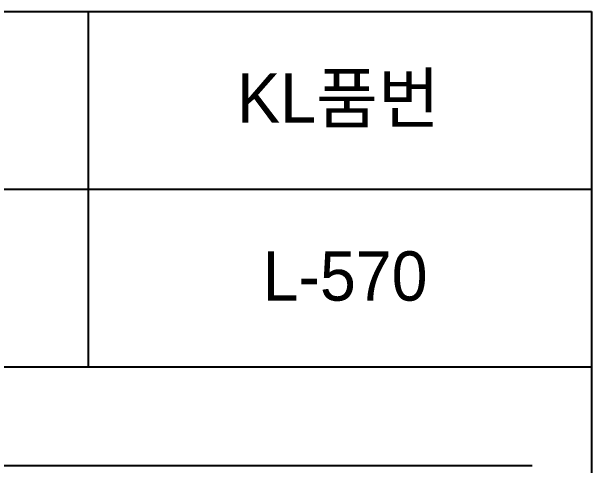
# Model space of a CAD drawing. Header units: millimetres. Extents: x 4685 to 8485, y -6769 to -4172.
# Drawn here: x 6191.1 to 6485.1, y -4402.2 to -4172.2 of the extents above; entities that cross this region are included whole.
import ezdxf
from ezdxf.enums import TextEntityAlignment as Align

# ---------------------------------------------------------------- set-up
doc = ezdxf.new("R2010")
doc.units = ezdxf.units.MM
doc.layers.add('TEXT', color=7, linetype='Continuous')
doc.layers.add('도각라인', color=7, linetype='Continuous')
doc.styles.add('타이틀', font='H2GTRM.TTF', dxfattribs={"height": 25})

msp = doc.modelspace()

# ---------------------------------------------------------------- linework, layer by layer
at = {"layer": '도각라인', "color": 7}
for p, q in [((4685.1, -4172.18), (6485.1, -4172.18)), ((6230.1, -4352.18), (6230.1, -4172.18)), ((6485.1, -4172.18), (6485.1, -6702.18)), ((5205.1, -4262.18), (6485.1, -4262.18)), ((4685.1, -4352.18), (6485.1, -4352.18)), ((5660.1, -4402.18), (6455.1, -4402.18))]:
    msp.add_line(p, q, dxfattribs=at)

# ---------------------------------------------------------------- texts
at = {"layer": 'TEXT', "style": '타이틀'}
for s, p in [('KL품번', (6356.88, -4216.03)), ('L-570', (6360.21, -4306.18))]:
    msp.add_text(s, height=25, dxfattribs=at).set_placement(p, align=Align.MIDDLE_CENTER)

doc.saveas('drawing.dxf')
